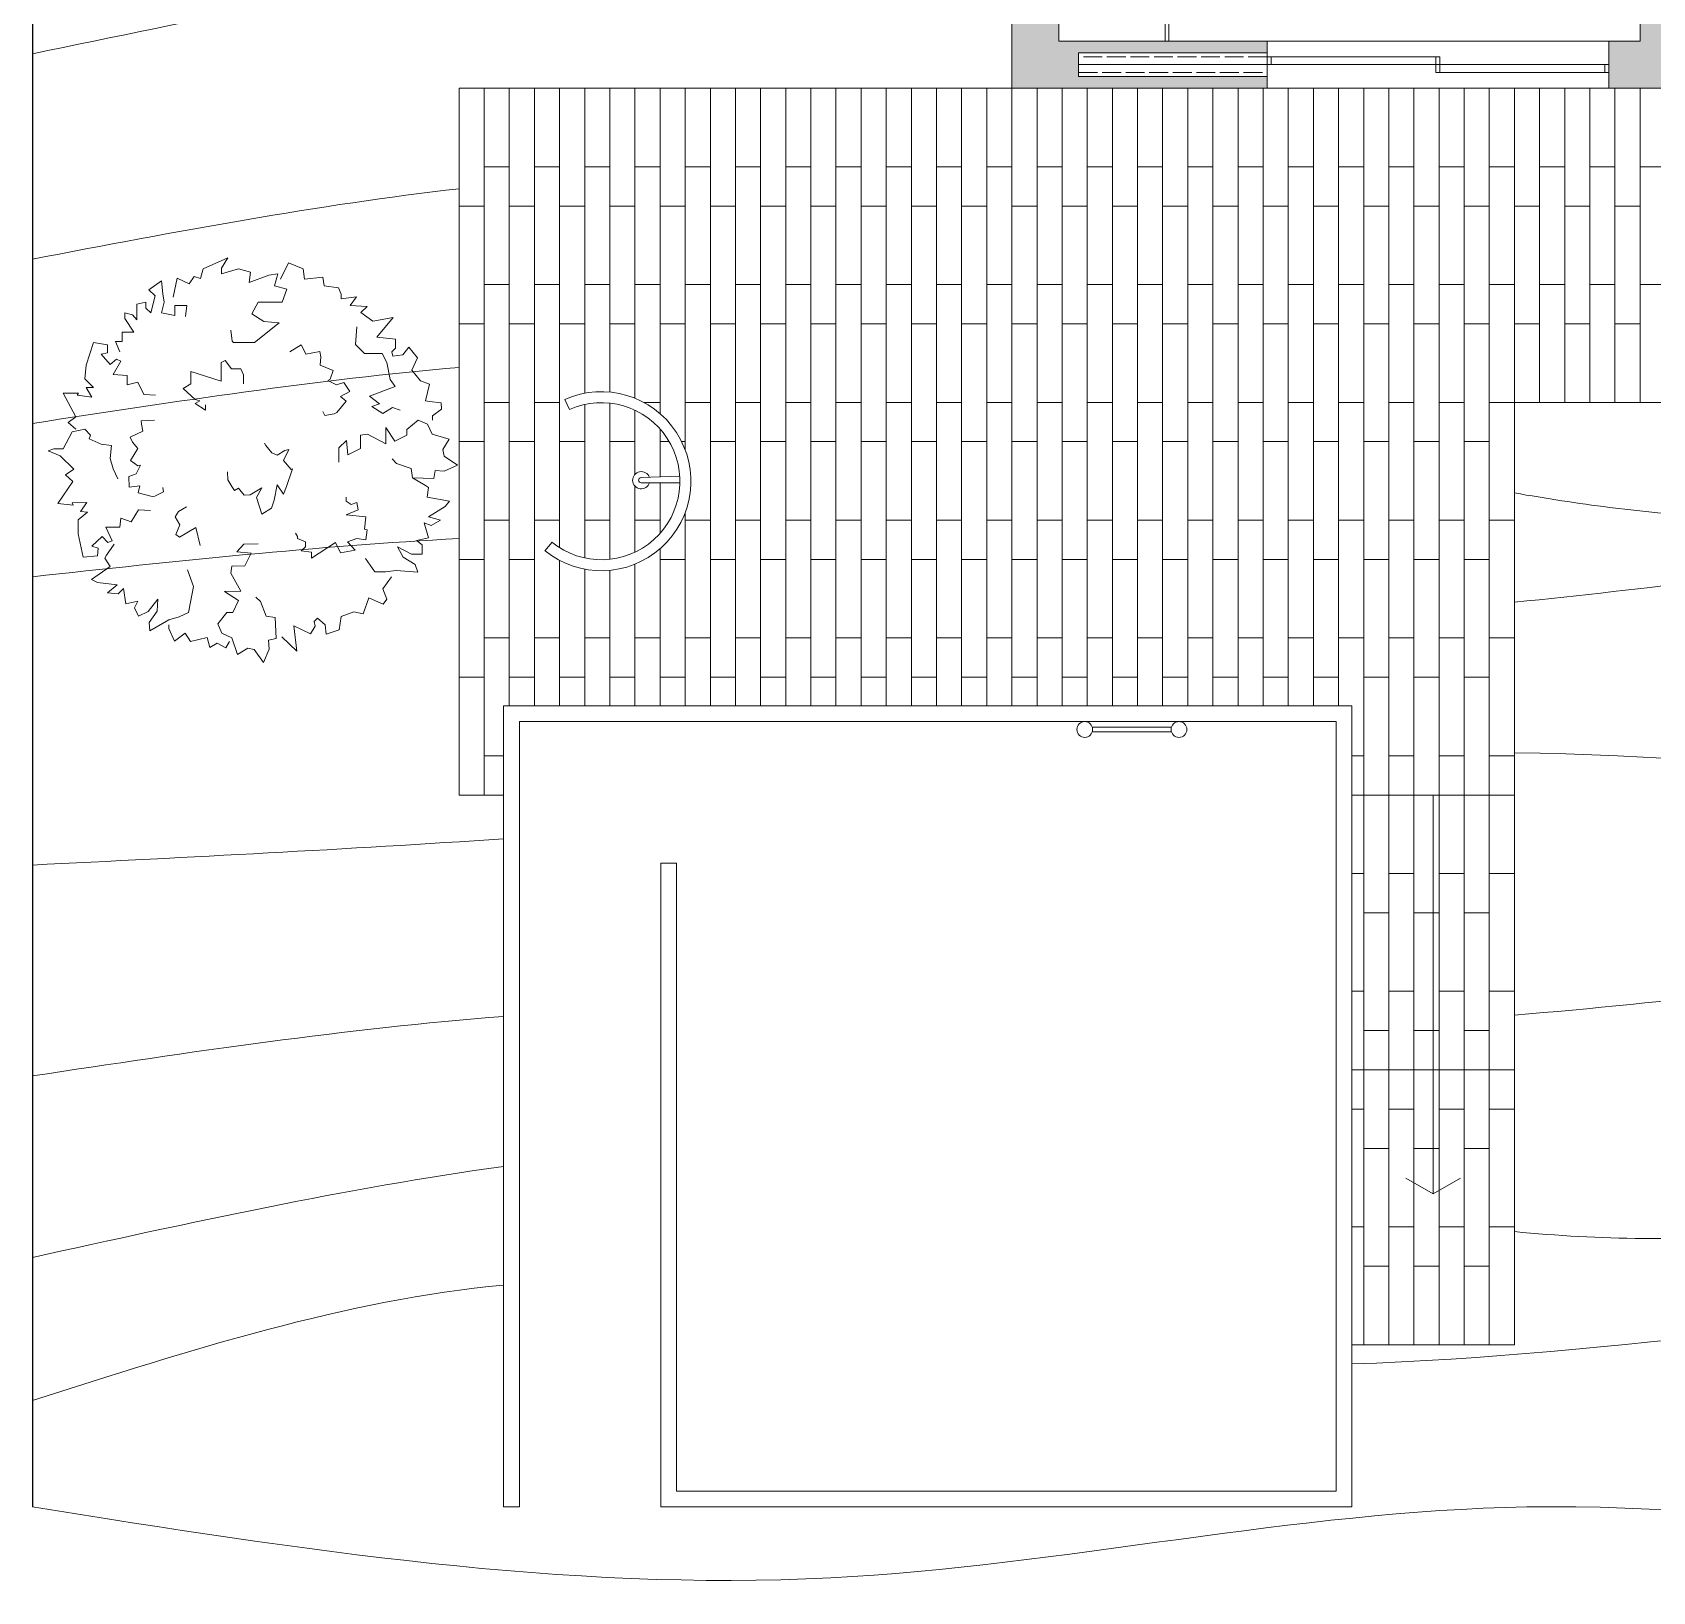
# Model space of a CAD drawing. Header units: millimetres. Extents: x 2261 to 4261, y 903 to 3498.
# Drawn here: x 2261 to 3293, y 1171 to 2164 of the extents above; entities that cross this region are included whole.
import ezdxf

# ---------------------------------------------------------------- set-up
doc = ezdxf.new("R2010")
doc.units = ezdxf.units.MM
doc.linetypes.add('ACAD_ISO02W100', pattern=[15, 12, -3])
for name, color, linetype, lineweight in [('A-FURN', 9, 'Continuous', 13), ('curve di livello', 6, 'Continuous', 9), ('pavimentazione esterna', 51, 'Continuous', 15), ('PROIEZIONI', 145, 'Continuous', 13), ('PROIEZIONI_finissime_fine lines', 251, 'Continuous', 5), ('VEGETAZIONE', 94, 'Continuous', 5), ('VERDE_alberi', 104, 'Continuous', 5), ('vetro', 140, 'Continuous', 15), ('Wall', 7, 'Continuous', 20)]:
    doc.layers.add(name, color=color, linetype=linetype, lineweight=lineweight)
doc.layers.add('ACQUA - water hatch', color=7, linetype='Continuous', lineweight=5, true_color=0x0f87ff)
doc.layers.add('VERDE_giardino_garden', color=7, linetype='Continuous', lineweight=5, true_color=0x426227)

# ---------------------------------------------------------------- blocks, each defined once
blk = doc.blocks.new('REF36T')
for p, q in [((0, -26.999999), (36, -26.999999)), ((11, -27.999999), (11, -28.999999)), ((12, -26.999999), (12, -28.999999)), ((13, -28.999999), (13, -27.999999)), ((11, -28.999999), (13, -28.999999))]:
    blk.add_line(p, q)
blk.add_lwpolyline([(0, -27.999999), (0, 0), (36, 0), (36, -27.999999)], close=True)
blk = doc.blocks.new('A$C396F796F')
at = {"layer": 'VERDE_alberi'}
for points in [[(-1.246, 3.854), (-1.122, 3.81), (-1.066, 4.005), (-0.576, 4.226), (-0.702, 4.018), (-0.702, 3.901), (-0.365, 4.005), (-0.127, 3.94), (-0.155, 3.732), (0.238, 3.875), (0.42, 3.901), (0.35, 3.667), (0.602, 3.602), (0.504, 3.341), (0.027, 3.341), (-0.099, 3.107), (0.14, 2.951), (0.448, 2.925), (-0.043, 2.535), (-0.463, 2.535), (-0.491, 2.561), (-0.519, 2.782)], [(0.476, 3.797), (0.63, 4.122), (0.925, 4.005), (0.953, 3.797), (1.318, 3.836), (1.346, 3.667), (1.626, 3.628), (1.682, 3.498), (1.682, 3.406), (1.991, 3.445), (1.864, 3.276), (2.201, 3.25), (2.075, 3.133), (2.31, 2.958)], [(-2.728, 2.349), (-2.813, 2.557), (-2.686, 2.557), (-2.686, 2.739), (-2.448, 2.739), (-2.63, 3.012), (-2.63, 3.129), (-2.476, 3.09), (-2.392, 2.986), (-2.392, 3.299), (-2.21, 3.338), (-2.21, 3.22), (-2.111, 3.129), (-2.027, 3.468), (-2.153, 3.585), (-1.901, 3.767), (-1.873, 3.507), (-1.845, 3.338), (-1.901, 3.129), (-1.635, 3.077), (-1.635, 3.273), (-1.396, 3.273), (-1.424, 3.051)], [(-1.246, 3.854), (-1.35, 3.705), (-1.586, 3.82), (-1.668, 3.437)], [(2.31, 2.958), (2.718, 3.036), (2.394, 2.642), (2.764, 2.602), (2.764, 2.422), (2.694, 2.352), (2.714, 2.262), (2.913, 2.292), (3.033, 2.442), (3.203, 2.232), (3.093, 1.983), (3.261, 1.772), (3.44, 1.703), (3.363, 1.373), (3.443, 1.363), (3.673, 1.334), (3.683, 1.204), (3.503, 1.074), (3.502, 0.985)], [(1.996, 2.85), (1.968, 2.499), (2.15, 2.317), (2.496, 2.316), (2.594, 2.134), (2.66, 1.8), (2.758, 1.657), (2.25, 1.465), (2.445, 1.315), (2.291, 1.263), (2.511, 1.118), (2.706, 1.241), (2.855, 1.185)], [(-3.608, 0.808), (-3.762, 0.939), (-3.608, 1.056), (-3.86, 1.524), (-3.552, 1.524), (-3.58, 1.485), (-3.285, 1.446), (-3.398, 1.641), (-3.257, 1.641), (-3.426, 1.81), (-3.398, 2.084), (-3.257, 2.539), (-2.977, 2.487), (-2.977, 2.331), (-3.103, 2.305), (-2.921, 2.097), (-2.795, 2.201), (-2.71, 2.162), (-2.865, 1.901), (-2.584, 1.875), (-2.584, 1.693), (-2.374, 1.745), (-2.248, 1.498), (-2.017, 1.489)], [(0.661, 2.348), (0.888, 2.491), (0.917, 2.432), (0.981, 2.304), (1.254, 2.354), (1.275, 2.248), (1.264, 2.082), (1.52, 1.978), (1.466, 1.805), (1.415, 1.78), (1.586, 1.69), (1.735, 1.736), (1.853, 1.562), (1.671, 1.457), (1.779, 1.365), (1.593, 1.141), (1.543, 1.116), (1.357, 1.081), (1.316, 1.163)], [(-1.019, 1.294), (-1.019, 1.19), (-1.23, 1.32), (-1.132, 1.372), (-1.23, 1.398), (-1.468, 1.619), (-1.314, 1.71), (-1.314, 1.957), (-0.711, 1.762), (-0.711, 2.139), (-0.627, 2.178), (-0.501, 2.009), (-0.318, 2.009), (-0.262, 1.892), (-0.262, 1.71)], [(-2.04, 0.991), (-2.307, 0.973), (-2.296, 0.909), (-2.273, 0.768), (-2.523, 0.647), (-2.478, 0.549), (-2.371, 0.422), (-2.517, 0.186), (-2.371, 0.079), (-2.316, 0.088), (-2.401, -0.084), (-2.548, -0.136), (-2.542, -0.345), (-2.332, -0.324), (-2.366, -0.461), (-2.084, -0.533), (-2.029, -0.524), (-1.857, -0.442), (-1.872, -0.353)], [(1.633, 0.153), (1.633, 0.439), (1.787, 0.582), (1.815, 0.296), (2.068, 0.426), (2.068, 0.686), (2.208, 0.712), (2.572, 0.517), (2.572, 0.842), (2.755, 0.569), (2.993, 0.686), (2.993, 0.803), (3.218, 0.985), (3.4, 0.907), (3.498, 0.712), (3.835, 0.608), (3.708, 0.4), (3.736, 0.27), (4.003, 0.088), (3.736, -0.029), (3.554, -0.016), (3.526, -0.173), (3.105, -0.16), (3.077, 0.023), (2.783, 0.127), (2.699, 0.218)], [(-3.646, 0.014), (-3.916, 0.275), (-4.155, 0.379), (-4.043, 0.418), (-3.86, 0.418), (-3.678, 0.756), (-3.426, 0.808), (-3.313, 0.691), (-3.341, 0.613), (-3.103, 0.509), (-2.893, 0.483), (-2.921, 0.223), (-2.865, 0.015), (-2.767, -0.18)], [(-0.584, -0.039), (-0.577, -0.199), (-0.496, -0.331), (-0.445, -0.414), (-0.367, -0.366), (-0.25, -0.508), (-0.132, -0.501), (0.101, -0.358), (-0.006, -0.556), (0.104, -0.883), (0.292, -0.767), (0.344, -0.604), (0.404, -0.303), (0.532, -0.488), (0.592, -0.336), (0.71, 0.017), (0.688, 0.004), (0.53, 0.186), (0.641, 0.403), (0.56, 0.386), (0.405, 0.29), (0.298, 0.34), (0.18, 0.481), (0.151, 0.529)], [(-3.646, 0.014), (-3.812, -0.101), (-3.669, -0.232), (-3.965, -0.675), (-3.658, -0.704), (-3.682, -0.662), (-3.385, -0.652), (-3.515, -0.835), (-3.376, -0.848), (-3.559, -1.001), (-3.558, -1.276), (-3.461, -1.742), (-3.177, -1.717), (-3.162, -1.562), (-3.285, -1.524), (-3.084, -1.334), (-2.968, -1.449), (-2.881, -1.419), (-3.01, -1.145), (-2.728, -1.146), (-2.711, -0.964), (-2.506, -1.036), (-2.357, -0.802), (-2.118, -0.815)], [(3.105, -0.16), (3.365, -0.315), (3.421, -0.354), (3.393, -0.549), (3.842, -0.627), (3.758, -0.731), (3.421, -0.939), (3.659, -1.004), (3.477, -1.109), (3.337, -1.057), (3.421, -1.356), (3.183, -1.408), (3.295, -1.499), (3.295, -1.681), (3.084, -1.681), (2.804, -1.538), (2.916, -1.746), (3.155, -1.889), (3.211, -2.045), (2.776, -2.006), (2.566, -2.032), (2.355, -2.032), (2.168, -1.772)], [(0.773, -1.265), (0.814, -1.331), (0.814, -1.37), (0.968, -1.435), (0.968, -1.539), (0.884, -1.617), (1.094, -1.643), (1.094, -1.76), (1.571, -1.448), (1.669, -1.656), (1.964, -1.604), (1.81, -1.435), (1.992, -1.37), (2.174, -1.396), (2.202, -1.201), (2.146, -1.188), (2.174, -0.94), (1.782, -0.901), (2.02, -0.797), (1.992, -0.654), (1.88, -0.693), (1.782, -0.628), (1.782, -0.55)], [(-1.131, -1.513), (-1.214, -1.152), (-1.538, -1.346), (-1.615, -1.294), (-1.535, -1.099), (-1.629, -0.942), (-1.557, -0.834), (-1.401, -0.74)], [(-2.842, -1.484), (-2.993, -1.703), (-3.028, -1.762), (-2.921, -1.928), (-3.296, -2.186), (-3.176, -2.246), (-2.783, -2.295), (-2.973, -2.453), (-2.764, -2.472), (-2.658, -2.366), (-2.61, -2.673), (-2.372, -2.621), (-2.436, -2.75), (-2.36, -2.916), (-2.168, -2.828), (-1.973, -2.581), (-1.988, -2.817), (-2.145, -3.047), (-2.131, -3.212), (-1.752, -2.995), (-1.55, -2.931), (-1.359, -2.844), (-1.285, -2.466), (-1.258, -2.325), (-1.379, -1.994)], [(0.031, -1.476), (-0.255, -1.481), (-0.395, -1.637), (-0.109, -1.661), (-0.235, -1.915), (-0.495, -1.92), (-0.518, -2.06), (-0.317, -2.421), (-0.642, -2.427), (-0.366, -2.605), (-0.479, -2.845), (-0.596, -2.847), (-0.775, -3.074), (-0.694, -3.255), (-0.497, -3.35), (-0.387, -3.685), (-0.181, -3.555), (-0.051, -3.581), (0.136, -3.844), (0.249, -3.576), (0.233, -3.394), (0.388, -3.363), (0.368, -2.943), (0.186, -2.918), (0.077, -2.625), (-0.016, -2.543)], [(0.498, -3.332), (0.801, -3.616), (0.737, -3.109), (1.071, -3.272), (1.166, -3.12), (1.144, -3.024), (1.209, -2.958), (1.362, -3.09), (1.384, -3.28), (1.64, -3.193), (1.68, -2.923), (1.934, -2.834), (2.122, -2.871), (2.232, -2.551), (2.305, -2.585), (2.516, -2.682), (2.593, -2.577), (2.51, -2.372), (2.684, -2.133)], [(-1.752, -3.092), (-1.752, -3.164), (-1.641, -3.414), (-1.425, -3.255), (-1.322, -3.426), (-0.992, -3.346), (-0.936, -3.54), (-0.788, -3.46), (-0.617, -3.551), (-0.541, -3.424)]]:
    blk.add_lwpolyline(points, dxfattribs=at)

msp = doc.modelspace()

# ---------------------------------------------------------------- hatches: boundary and pattern name
at = {"layer": 'Wall'}
h = msp.add_hatch(color=9, dxfattribs=at)
h.dxf.hatch_style = 1
h.paths.add_polyline_path([(2914.9, 2612.6), (2884.9, 2600), (2884.9, 2128.5), (3047.4, 2128.5), (3047.4, 2136), (2927.4, 2136), (2927.4, 2151), (3047.4, 2151), (3047.4, 2158.5), (2914.9, 2158.5)])
h = msp.add_hatch(color=9, dxfattribs=at)
h.dxf.hatch_style = 1
h.paths.add_polyline_path([(3314.9, 2253.5), (3284.9, 2253.5), (3284.9, 2158.5), (3264.9, 2158.5), (3264.9, 2128.5), (3314.9, 2128.5)])
h.paths.add_polyline_path([(3714.9, 2253.5), (3684.9, 2253.5), (3684.9, 2128.5), (3714.9, 2128.5), (3714.9, 2158.5)])
h.paths.add_polyline_path([(4034.9, 2296), (4004.9, 2296), (4004.9, 2158.5), (4004.9, 2128.5), (4034.9, 2128.5)])

# ---------------------------------------------------------------- linework, layer by layer
for p, q in [((2261.3, 2332.3), (2261.3, 2150.4)), ((2261.3, 2150.4), (2261.3, 2019.7)), ((2261.3, 2019.7), (2261.2, 1885.4)), ((2261.2, 1885.4), (2261.2, 1757.9)), ((2261.2, 1757.9), (2261.2, 1633.9)), ((2261.2, 1633.9), (2261.2, 1499.6)), ((2261.2, 1499.6), (2261.2, 1384.1)), ((2261.2, 1384.1), (2261.2, 1292.8)), ((2261.3, 1292.9), (2261.3, 1225.2))]:
    msp.add_line(p, q)
at = {"layer": 'A-FURN'}
for p, q in [((2673.4, 1881.5), (2648.8, 1880.6)), ((2673.5, 1877.3), (2648.9, 1877.2)), ((2986.5, 1721.7), (2936.1, 1721.7)), ((2986.5, 1718.7), (2936.1, 1718.7))]:
    msp.add_line(p, q, dxfattribs=at)
for centre in [(2931.3, 1720.2), (2991.3, 1720.2)]:
    msp.add_circle(centre, 5, dxfattribs=at)
for radius, start, end in [(5.48, 19.9829, 342.5641), (1.67, 94.1189, 268.428)]:
    msp.add_arc((2648.9, 1878.9), radius, start, end, dxfattribs=at)
at = {"layer": 'ACQUA - water hatch'}
msp.add_open_spline([(2672.4, 1235.2), (2672.1, 1235.3), (2671.7, 1235.4), (2671.3, 1235.5)], degree=3, dxfattribs=at)
at = {"layer": 'curve di livello'}
for points in [[(2261.3, 2150.4), (2470, 2193.8), (2678.7, 2237.2), (2884.9, 2243.7)], [(2261.3, 2019.7), (2352, 2037), (2442.8, 2054.3), (2532.9, 2064.5)], [(2261.2, 1915.1), (2351.9, 1929), (2442.6, 1942.9), (2532.9, 1950.7)], [(2261.2, 1817.5), (2351.9, 1827.3), (2442.6, 1837), (2532.9, 1841.8)], [(2261.2, 1633.9), (2361.3, 1638.9), (2461.4, 1643.9), (2561.3, 1650.6)], [(2261.2, 1499.6), (2361.2, 1514.7), (2461.1, 1529.8), (2561.3, 1537.5)], [(2261.2, 1384.1), (2361.3, 1406.1), (2461.3, 1428.2), (2561.3, 1442)], [(2261.3, 1292.9), (2361.1, 1325), (2461, 1357), (2561.3, 1366.5)]]:
    msp.add_open_spline(points, degree=3, dxfattribs=at)
for points, knots in [([(3204.9, 1870.8), (3225, 1867.3), (3572.6, 1814.1), (3930.8, 1917.1), (4261.2, 1885), (4261.2, 1885), (4261.2, 1885), (4261.2, 1885), (4261.3, 1885), (4261.3, 1885), (4261.3, 1885)], [952.435008, 952.435008, 952.435008, 952.435008, 1013.900228, 2009.947904, 2009.947904, 2009.947904, 2009.948687, 2009.948687, 2009.948687, 2010.018952, 2010.018952, 2010.018952, 2010.018952]), ([(3204.9, 1801.3), (3288.4, 1809.2), (3641.6, 1865.4), (4016.6, 1715.8), (4261.2, 1824.3), (4261.2, 1824.3), (4261.2, 1824.3), (4261.2, 1824.3), (4261.3, 1824.3), (4261.3, 1824.3), (4261.3, 1824.4)], [948.136507, 948.136507, 948.136507, 948.136507, 1199.951019, 2002.883229, 2002.883229, 2002.883229, 2002.885334, 2002.885334, 2002.885334, 2002.970377, 2002.970377, 2002.970377, 2002.970377]), ([(3204.9, 1705.4), (3379.7, 1703), (3731.2, 1650.8), (4089.3, 1616.7), (4261.2, 1655.4), (4261.2, 1655.4), (4261.2, 1655.4), (4261.2, 1655.4), (4261.3, 1655.4), (4261.3, 1655.4), (4261.3, 1655.4)], [947.742027, 947.742027, 947.742027, 947.742027, 1475.410206, 2004.14526, 2004.14526, 2004.14526, 2004.146467, 2004.146467, 2004.146467, 2004.226908, 2004.226908, 2004.226908, 2004.226908]), ([(3204.9, 1538.4), (3303.4, 1546.2), (3654.2, 1595.7), (4008.1, 1548.1), (4261.2, 1526.4), (4261.2, 1526.4), (4261.2, 1526.4), (4261.2, 1526.4), (4261.3, 1526.4), (4261.3, 1526.4), (4261.3, 1526.4)], [946.255727, 946.255727, 946.255727, 946.255727, 1242.735896, 2004.889476, 2004.889476, 2004.889476, 2004.889607, 2004.889607, 2004.889607, 2004.969426, 2004.969426, 2004.969426, 2004.969426]), ([(3204.9, 1400.5), (3232.2, 1397.9), (3473.2, 1383.7), (3823.9, 1524.6), (4150.5, 1440.4), (4261.3, 1450.1), (4261.3, 1450.1), (4261.3, 1450.1), (4261.3, 1450.1), (4261.3, 1450.1), (4261.3, 1450.1), (4261.3, 1450.1)], [950.943563, 950.943563, 950.943563, 950.943563, 1033.490488, 1679.853616, 2013.397423, 2013.397423, 2013.397423, 2013.399494, 2013.399494, 2013.399494, 2013.420108, 2013.420108, 2013.420108, 2013.420108]), ([(3101.3, 1316.3), (3270.1, 1321), (3561.4, 1380.3), (3850.9, 1310.8), (3971.4, 1310.5)], [851.89565, 851.89565, 851.89565, 851.89565, 1359.236516, 1723.307966, 1723.307966, 1723.307966, 1723.307966]), ([(2261.3, 1225.2), (2430.8, 1198.3), (2748.3, 1147.8), (3230.9, 1261.9), (3632, 1170.3), (3885, 1188.6), (3971.4, 1196.5)], [0, 0, 0, 0, 510.207258, 955.712193, 1456.747415, 1716.625225, 1716.625225, 1716.625225, 1716.625225])]:
    msp.add_open_spline(points, degree=3, knots=knots, dxfattribs=at)
at = {"layer": 'pavimentazione esterna'}
for p, q in [((2564.9, 2128.5), (2548.9, 2128.5)), ((2596.9, 2128.5), (2580.9, 2128.5)), ((2628.9, 2128.5), (2612.9, 2128.5)), ((2660.9, 2128.5), (2644.9, 2128.5)), ((2692.9, 2128.5), (2676.9, 2128.5)), ((2724.9, 2128.5), (2708.9, 2128.5)), ((2756.9, 2128.5), (2740.9, 2128.5)), ((2788.9, 2128.5), (2772.9, 2128.5)), ((2820.9, 2128.5), (2804.9, 2128.5)), ((2852.9, 2128.5), (2836.9, 2128.5)), ((2884.9, 2128.5), (2868.9, 2128.5)), ((3204.9, 1928.5), (3220.9, 1928.5)), ((3236.9, 1928.5), (3252.9, 1928.5)), ((3268.9, 1928.5), (3284.9, 1928.5)), ((2548.9, 1678.5), (2561.3, 1678.5)), ((3101.3, 1678.5), (3204.9, 1678.5)), ((3204.9, 1503.5), (3101.3, 1503.5)), ((3108.9, 1328.5), (3124.9, 1328.5)), ((3140.9, 1328.5), (3156.9, 1328.5)), ((3172.9, 1328.5), (3188.9, 1328.5))]:
    msp.add_line(p, q, dxfattribs=at)
for points in [[(2532.9, 2128.5), (2548.9, 2128.5), (2548.9, 2053.5), (2532.9, 2053.5), (2532.9, 2128.5)], [(2564.9, 2128.5), (2580.9, 2128.5), (2580.9, 2053.5), (2564.9, 2053.5), (2564.9, 2128.5)], [(2596.9, 2128.5), (2612.9, 2128.5), (2612.9, 2053.5), (2596.9, 2053.5), (2596.9, 2128.5)], [(2628.9, 2128.5), (2644.9, 2128.5), (2644.9, 2053.5), (2628.9, 2053.5), (2628.9, 2128.5)], [(2660.9, 2128.5), (2676.9, 2128.5), (2676.9, 2053.5), (2660.9, 2053.5), (2660.9, 2128.5)], [(2692.9, 2128.5), (2708.9, 2128.5), (2708.9, 2053.5), (2692.9, 2053.5), (2692.9, 2128.5)], [(2724.9, 2128.5), (2740.9, 2128.5), (2740.9, 2053.5), (2724.9, 2053.5), (2724.9, 2128.5)], [(2756.9, 2128.5), (2772.9, 2128.5), (2772.9, 2053.5), (2756.9, 2053.5), (2756.9, 2128.5)], [(2788.9, 2128.5), (2804.9, 2128.5), (2804.9, 2053.5), (2788.9, 2053.5), (2788.9, 2128.5)], [(2820.9, 2128.5), (2836.9, 2128.5), (2836.9, 2053.5), (2820.9, 2053.5), (2820.9, 2128.5)], [(2852.9, 2128.5), (2868.9, 2128.5), (2868.9, 2053.5), (2852.9, 2053.5), (2852.9, 2128.5)], [(2884.9, 2128.5), (2900.9, 2128.5), (2900.9, 2053.5), (2884.9, 2053.5), (2884.9, 2128.5)], [(2916.9, 2128.5), (2932.9, 2128.5), (2932.9, 2053.5), (2916.9, 2053.5), (2916.9, 2128.5)], [(2948.9, 2128.5), (2964.9, 2128.5), (2964.9, 2053.5), (2948.9, 2053.5), (2948.9, 2128.5)], [(2980.9, 2128.5), (2996.9, 2128.5), (2996.9, 2053.5), (2980.9, 2053.5), (2980.9, 2128.5)], [(3012.9, 2128.5), (3028.9, 2128.5), (3028.9, 2053.5), (3012.9, 2053.5), (3012.9, 2128.5)], [(3044.9, 2128.5), (3060.9, 2128.5), (3060.9, 2053.5), (3044.9, 2053.5), (3044.9, 2128.5)], [(3076.9, 2128.5), (3092.9, 2128.5), (3092.9, 2053.5), (3076.9, 2053.5), (3076.9, 2128.5)], [(3108.9, 2128.5), (3124.9, 2128.5), (3124.9, 2053.5), (3108.9, 2053.5), (3108.9, 2128.5)], [(3140.9, 2128.5), (3156.9, 2128.5), (3156.9, 2053.5), (3140.9, 2053.5), (3140.9, 2128.5)], [(3172.9, 2128.5), (3188.9, 2128.5), (3188.9, 2053.5), (3172.9, 2053.5), (3172.9, 2128.5)], [(3204.9, 2128.5), (3220.9, 2128.5), (3220.9, 2053.5), (3204.9, 2053.5), (3204.9, 2128.5)], [(3236.9, 2128.5), (3252.9, 2128.5), (3252.9, 2053.5), (3236.9, 2053.5), (3236.9, 2128.5)], [(3268.9, 2128.5), (3284.9, 2128.5), (3284.9, 2053.5), (3268.9, 2053.5), (3268.9, 2128.5)], [(2548.9, 2078.5), (2564.9, 2078.5), (2564.9, 2003.5), (2548.9, 2003.5), (2548.9, 2078.5)], [(2580.9, 2078.5), (2596.9, 2078.5), (2596.9, 2003.5), (2580.9, 2003.5), (2580.9, 2078.5)], [(2612.9, 2078.5), (2628.9, 2078.5), (2628.9, 2003.5), (2612.9, 2003.5), (2612.9, 2078.5)], [(2644.9, 2078.5), (2660.9, 2078.5), (2660.9, 2003.5), (2644.9, 2003.5), (2644.9, 2078.5)], [(2676.9, 2078.5), (2692.9, 2078.5), (2692.9, 2003.5), (2676.9, 2003.5), (2676.9, 2078.5)], [(2708.9, 2078.5), (2724.9, 2078.5), (2724.9, 2003.5), (2708.9, 2003.5), (2708.9, 2078.5)], [(2740.9, 2078.5), (2756.9, 2078.5), (2756.9, 2003.5), (2740.9, 2003.5), (2740.9, 2078.5)], [(2772.9, 2078.5), (2788.9, 2078.5), (2788.9, 2003.5), (2772.9, 2003.5), (2772.9, 2078.5)], [(2804.9, 2078.5), (2820.9, 2078.5), (2820.9, 2003.5), (2804.9, 2003.5), (2804.9, 2078.5)], [(2836.9, 2078.5), (2852.9, 2078.5), (2852.9, 2003.5), (2836.9, 2003.5), (2836.9, 2078.5)], [(2868.9, 2078.5), (2884.9, 2078.5), (2884.9, 2003.5), (2868.9, 2003.5), (2868.9, 2078.5)], [(2900.9, 2078.5), (2916.9, 2078.5), (2916.9, 2003.5), (2900.9, 2003.5), (2900.9, 2078.5)], [(2932.9, 2078.5), (2948.9, 2078.5), (2948.9, 2003.5), (2932.9, 2003.5), (2932.9, 2078.5)], [(2964.9, 2078.5), (2980.9, 2078.5), (2980.9, 2003.5), (2964.9, 2003.5), (2964.9, 2078.5)], [(2996.9, 2078.5), (3012.9, 2078.5), (3012.9, 2003.5), (2996.9, 2003.5), (2996.9, 2078.5)], [(3028.9, 2078.5), (3044.9, 2078.5), (3044.9, 2003.5), (3028.9, 2003.5), (3028.9, 2078.5)], [(3060.9, 2078.5), (3076.9, 2078.5), (3076.9, 2003.5), (3060.9, 2003.5), (3060.9, 2078.5)], [(3092.9, 2078.5), (3108.9, 2078.5), (3108.9, 2003.5), (3092.9, 2003.5), (3092.9, 2078.5)], [(3124.9, 2078.5), (3140.9, 2078.5), (3140.9, 2003.5), (3124.9, 2003.5), (3124.9, 2078.5)], [(3156.9, 2078.5), (3172.9, 2078.5), (3172.9, 2003.5), (3156.9, 2003.5), (3156.9, 2078.5)], [(3188.9, 2078.5), (3204.9, 2078.5), (3204.9, 2003.5), (3188.9, 2003.5), (3188.9, 2078.5)], [(3220.9, 2078.5), (3236.9, 2078.5), (3236.9, 2003.5), (3220.9, 2003.5), (3220.9, 2078.5)], [(3252.9, 2078.5), (3268.9, 2078.5), (3268.9, 2003.5), (3252.9, 2003.5), (3252.9, 2078.5)], [(3284.9, 2078.5), (3300.9, 2078.5), (3300.9, 2003.5), (3284.9, 2003.5), (3284.9, 2078.5)], [(2532.9, 2053.5), (2548.9, 2053.5), (2548.9, 1978.5), (2532.9, 1978.5), (2532.9, 2053.5)], [(2564.9, 2053.5), (2580.9, 2053.5), (2580.9, 1978.5), (2564.9, 1978.5), (2564.9, 2053.5)], [(2596.9, 2053.5), (2612.9, 2053.5), (2612.9, 1978.5), (2596.9, 1978.5), (2596.9, 2053.5)], [(2628.9, 2053.5), (2644.9, 2053.5), (2644.9, 1978.5), (2628.9, 1978.5), (2628.9, 2053.5)], [(2660.9, 2053.5), (2676.9, 2053.5), (2676.9, 1978.5), (2660.9, 1978.5), (2660.9, 2053.5)], [(2692.9, 2053.5), (2708.9, 2053.5), (2708.9, 1978.5), (2692.9, 1978.5), (2692.9, 2053.5)], [(2724.9, 2053.5), (2740.9, 2053.5), (2740.9, 1978.5), (2724.9, 1978.5), (2724.9, 2053.5)], [(2756.9, 2053.5), (2772.9, 2053.5), (2772.9, 1978.5), (2756.9, 1978.5), (2756.9, 2053.5)], [(2788.9, 2053.5), (2804.9, 2053.5), (2804.9, 1978.5), (2788.9, 1978.5), (2788.9, 2053.5)], [(2820.9, 2053.5), (2836.9, 2053.5), (2836.9, 1978.5), (2820.9, 1978.5), (2820.9, 2053.5)], [(2852.9, 2053.5), (2868.9, 2053.5), (2868.9, 1978.5), (2852.9, 1978.5), (2852.9, 2053.5)], [(2884.9, 2053.5), (2900.9, 2053.5), (2900.9, 1978.5), (2884.9, 1978.5), (2884.9, 2053.5)], [(2916.9, 2053.5), (2932.9, 2053.5), (2932.9, 1978.5), (2916.9, 1978.5), (2916.9, 2053.5)], [(2948.9, 2053.5), (2964.9, 2053.5), (2964.9, 1978.5), (2948.9, 1978.5), (2948.9, 2053.5)], [(2980.9, 2053.5), (2996.9, 2053.5), (2996.9, 1978.5), (2980.9, 1978.5), (2980.9, 2053.5)], [(3012.9, 2053.5), (3028.9, 2053.5), (3028.9, 1978.5), (3012.9, 1978.5), (3012.9, 2053.5)], [(3044.9, 2053.5), (3060.9, 2053.5), (3060.9, 1978.5), (3044.9, 1978.5), (3044.9, 2053.5)], [(3076.9, 2053.5), (3092.9, 2053.5), (3092.9, 1978.5), (3076.9, 1978.5), (3076.9, 2053.5)], [(3108.9, 2053.5), (3124.9, 2053.5), (3124.9, 1978.5), (3108.9, 1978.5), (3108.9, 2053.5)], [(3140.9, 2053.5), (3156.9, 2053.5), (3156.9, 1978.5), (3140.9, 1978.5), (3140.9, 2053.5)], [(3172.9, 2053.5), (3188.9, 2053.5), (3188.9, 1978.5), (3172.9, 1978.5), (3172.9, 2053.5)], [(3204.9, 2053.5), (3220.9, 2053.5), (3220.9, 1978.5), (3204.9, 1978.5), (3204.9, 2053.5)], [(3236.9, 2053.5), (3252.9, 2053.5), (3252.9, 1978.5), (3236.9, 1978.5), (3236.9, 2053.5)], [(3268.9, 2053.5), (3284.9, 2053.5), (3284.9, 1978.5), (3268.9, 1978.5), (3268.9, 2053.5)], [(2548.9, 2003.5), (2564.9, 2003.5), (2564.9, 1928.5), (2548.9, 1928.5), (2548.9, 2003.5)], [(2580.9, 2003.5), (2596.9, 2003.5), (2596.9, 1928.5), (2580.9, 1928.5), (2580.9, 2003.5)], [(2612.9, 2003.5), (2628.9, 2003.5), (2628.9, 1935.1)], [(2612.9, 1934.3), (2612.9, 2003.5)], [(2644.9, 2003.5), (2660.9, 2003.5), (2660.9, 1928.5), (2650.5, 1928.5)], [(2644.9, 1931.2), (2644.9, 2003.5)], [(2676.9, 2003.5), (2692.9, 2003.5), (2692.9, 1928.5), (2676.9, 1928.5), (2676.9, 2003.5)], [(2708.9, 2003.5), (2724.9, 2003.5), (2724.9, 1928.5), (2708.9, 1928.5), (2708.9, 2003.5)], [(2740.9, 2003.5), (2756.9, 2003.5), (2756.9, 1928.5), (2740.9, 1928.5), (2740.9, 2003.5)], [(2772.9, 2003.5), (2788.9, 2003.5), (2788.9, 1928.5), (2772.9, 1928.5), (2772.9, 2003.5)], [(2804.9, 2003.5), (2820.9, 2003.5), (2820.9, 1928.5), (2804.9, 1928.5), (2804.9, 2003.5)], [(2836.9, 2003.5), (2852.9, 2003.5), (2852.9, 1928.5), (2836.9, 1928.5), (2836.9, 2003.5)], [(2868.9, 2003.5), (2884.9, 2003.5), (2884.9, 1928.5), (2868.9, 1928.5), (2868.9, 2003.5)], [(2900.9, 2003.5), (2916.9, 2003.5), (2916.9, 1928.5), (2900.9, 1928.5), (2900.9, 2003.5)], [(2932.9, 2003.5), (2948.9, 2003.5), (2948.9, 1928.5), (2932.9, 1928.5), (2932.9, 2003.5)], [(2964.9, 2003.5), (2980.9, 2003.5), (2980.9, 1928.5), (2964.9, 1928.5), (2964.9, 2003.5)], [(2996.9, 2003.5), (3012.9, 2003.5), (3012.9, 1928.5), (2996.9, 1928.5), (2996.9, 2003.5)], [(3028.9, 2003.5), (3044.9, 2003.5), (3044.9, 1928.5), (3028.9, 1928.5), (3028.9, 2003.5)], [(3060.9, 2003.5), (3076.9, 2003.5), (3076.9, 1928.5), (3060.9, 1928.5), (3060.9, 2003.5)], [(3092.9, 2003.5), (3108.9, 2003.5), (3108.9, 1928.5), (3092.9, 1928.5), (3092.9, 2003.5)], [(3124.9, 2003.5), (3140.9, 2003.5), (3140.9, 1928.5), (3124.9, 1928.5), (3124.9, 2003.5)], [(3156.9, 2003.5), (3172.9, 2003.5), (3172.9, 1928.5), (3156.9, 1928.5), (3156.9, 2003.5)], [(3188.9, 2003.5), (3204.9, 2003.5), (3204.9, 1928.5), (3188.9, 1928.5), (3188.9, 2003.5)], [(3220.9, 2003.5), (3236.9, 2003.5), (3236.9, 1928.5), (3220.9, 1928.5), (3220.9, 2003.5)], [(3252.9, 2003.5), (3268.9, 2003.5), (3268.9, 1928.5), (3252.9, 1928.5), (3252.9, 2003.5)], [(3284.9, 2003.5), (3300.9, 2003.5), (3300.9, 1928.5), (3284.9, 1928.5), (3284.9, 2003.5)], [(2532.9, 1978.5), (2548.9, 1978.5), (2548.9, 1903.5), (2532.9, 1903.5), (2532.9, 1978.5)], [(2564.9, 1978.5), (2580.9, 1978.5), (2580.9, 1903.5), (2564.9, 1903.5), (2564.9, 1978.5)], [(2596.9, 1978.5), (2612.9, 1978.5), (2612.9, 1934.3)], [(2612.9, 1927.2), (2612.9, 1903.5), (2596.9, 1903.5), (2596.9, 1978.5)], [(2628.9, 1978.5), (2644.9, 1978.5), (2644.9, 1931.2)], [(2628.9, 1935.1), (2628.9, 1978.5)], [(2660.9, 1978.5), (2676.9, 1978.5), (2676.9, 1903.5), (2674.6, 1903.5)], [(2660.9, 1921.4), (2660.9, 1978.5)], [(2692.9, 1978.5), (2708.9, 1978.5), (2708.9, 1903.5), (2692.9, 1903.5), (2692.9, 1978.5)], [(2724.9, 1978.5), (2740.9, 1978.5), (2740.9, 1903.5), (2724.9, 1903.5), (2724.9, 1978.5)], [(2756.9, 1978.5), (2772.9, 1978.5), (2772.9, 1903.5), (2756.9, 1903.5), (2756.9, 1978.5)], [(2788.9, 1978.5), (2804.9, 1978.5), (2804.9, 1903.5), (2788.9, 1903.5), (2788.9, 1978.5)], [(2820.9, 1978.5), (2836.9, 1978.5), (2836.9, 1903.5), (2820.9, 1903.5), (2820.9, 1978.5)], [(2852.9, 1978.5), (2868.9, 1978.5), (2868.9, 1903.5), (2852.9, 1903.5), (2852.9, 1978.5)], [(2884.9, 1978.5), (2900.9, 1978.5), (2900.9, 1903.5), (2884.9, 1903.5), (2884.9, 1978.5)], [(2916.9, 1978.5), (2932.9, 1978.5), (2932.9, 1903.5), (2916.9, 1903.5), (2916.9, 1978.5)], [(2948.9, 1978.5), (2964.9, 1978.5), (2964.9, 1903.5), (2948.9, 1903.5), (2948.9, 1978.5)], [(2980.9, 1978.5), (2996.9, 1978.5), (2996.9, 1903.5), (2980.9, 1903.5), (2980.9, 1978.5)], [(3012.9, 1978.5), (3028.9, 1978.5), (3028.9, 1903.5), (3012.9, 1903.5), (3012.9, 1978.5)], [(3044.9, 1978.5), (3060.9, 1978.5), (3060.9, 1903.5), (3044.9, 1903.5), (3044.9, 1978.5)], [(3076.9, 1978.5), (3092.9, 1978.5), (3092.9, 1903.5), (3076.9, 1903.5), (3076.9, 1978.5)], [(3108.9, 1978.5), (3124.9, 1978.5), (3124.9, 1903.5), (3108.9, 1903.5), (3108.9, 1978.5)], [(3140.9, 1978.5), (3156.9, 1978.5), (3156.9, 1903.5), (3140.9, 1903.5), (3140.9, 1978.5)], [(3172.9, 1978.5), (3188.9, 1978.5), (3188.9, 1903.5), (3172.9, 1903.5), (3172.9, 1978.5)], [(2548.9, 1928.5), (2564.9, 1928.5), (2564.9, 1853.5), (2548.9, 1853.5), (2548.9, 1928.5)], [(2580.9, 1928.5), (2596.9, 1928.5), (2596.9, 1853.5), (2580.9, 1853.5), (2580.9, 1928.5)], [(2628.9, 1928), (2628.9, 1853.5), (2612.9, 1853.5), (2612.9, 1927.2)], [(2644.9, 1923.5), (2644.9, 1903.5), (2628.9, 1903.5), (2628.9, 1928)], [(2644.9, 1882.6), (2644.9, 1923.5)], [(2650.5, 1928.5), (2660.9, 1928.5), (2660.9, 1921.4)], [(2676.9, 1928.5), (2692.9, 1928.5), (2692.9, 1853.5), (2676.9, 1853.5), (2676.9, 1858.3)], [(2676.9, 1898.4), (2676.9, 1928.5)], [(2708.9, 1928.5), (2724.9, 1928.5), (2724.9, 1853.5), (2708.9, 1853.5), (2708.9, 1928.5)], [(2740.9, 1928.5), (2756.9, 1928.5), (2756.9, 1853.5), (2740.9, 1853.5), (2740.9, 1928.5)], [(2772.9, 1928.5), (2788.9, 1928.5), (2788.9, 1853.5), (2772.9, 1853.5), (2772.9, 1928.5)], [(2804.9, 1928.5), (2820.9, 1928.5), (2820.9, 1853.5), (2804.9, 1853.5), (2804.9, 1928.5)], [(2836.9, 1928.5), (2852.9, 1928.5), (2852.9, 1853.5), (2836.9, 1853.5), (2836.9, 1928.5)], [(2868.9, 1928.5), (2884.9, 1928.5), (2884.9, 1853.5), (2868.9, 1853.5), (2868.9, 1928.5)], [(2900.9, 1928.5), (2916.9, 1928.5), (2916.9, 1853.5), (2900.9, 1853.5), (2900.9, 1928.5)], [(2932.9, 1928.5), (2948.9, 1928.5), (2948.9, 1853.5), (2932.9, 1853.5), (2932.9, 1928.5)], [(2964.9, 1928.5), (2980.9, 1928.5), (2980.9, 1853.5), (2964.9, 1853.5), (2964.9, 1928.5)], [(2996.9, 1928.5), (3012.9, 1928.5), (3012.9, 1853.5), (2996.9, 1853.5), (2996.9, 1928.5)], [(3028.9, 1928.5), (3044.9, 1928.5), (3044.9, 1853.5), (3028.9, 1853.5), (3028.9, 1928.5)], [(3060.9, 1928.5), (3076.9, 1928.5), (3076.9, 1853.5), (3060.9, 1853.5), (3060.9, 1928.5)], [(3092.9, 1928.5), (3108.9, 1928.5), (3108.9, 1853.5), (3092.9, 1853.5), (3092.9, 1928.5)], [(3124.9, 1928.5), (3140.9, 1928.5), (3140.9, 1853.5), (3124.9, 1853.5), (3124.9, 1928.5)], [(3156.9, 1928.5), (3172.9, 1928.5), (3172.9, 1853.5), (3156.9, 1853.5), (3156.9, 1928.5)], [(3188.9, 1928.5), (3204.9, 1928.5), (3204.9, 1853.5), (3188.9, 1853.5), (3188.9, 1928.5)], [(2666.7, 1903.5), (2660.9, 1903.5), (2660.9, 1911.6)], [(2660.9, 1911.6), (2660.9, 1881)], [(2532.9, 1903.5), (2548.9, 1903.5), (2548.9, 1828.5), (2532.9, 1828.5), (2532.9, 1903.5)], [(2564.9, 1903.5), (2580.9, 1903.5), (2580.9, 1828.5), (2564.9, 1828.5), (2564.9, 1903.5)], [(2596.9, 1903.5), (2612.9, 1903.5), (2612.9, 1829.5)], [(2596.9, 1836), (2596.9, 1903.5)], [(2628.9, 1903.5), (2644.9, 1903.5), (2644.9, 1882.6)], [(2628.9, 1828.6), (2628.9, 1903.5)], [(2660.9, 1903.5), (2666.7, 1903.5)], [(2660.9, 1881), (2660.9, 1903.5)], [(2674.6, 1903.5), (2676.9, 1903.5), (2676.9, 1898.4)], [(2692.9, 1903.5), (2708.9, 1903.5), (2708.9, 1828.5), (2692.9, 1828.5), (2692.9, 1903.5)], [(2724.9, 1903.5), (2740.9, 1903.5), (2740.9, 1828.5), (2724.9, 1828.5), (2724.9, 1903.5)], [(2756.9, 1903.5), (2772.9, 1903.5), (2772.9, 1828.5), (2756.9, 1828.5), (2756.9, 1903.5)], [(2788.9, 1903.5), (2804.9, 1903.5), (2804.9, 1828.5), (2788.9, 1828.5), (2788.9, 1903.5)], [(2820.9, 1903.5), (2836.9, 1903.5), (2836.9, 1828.5), (2820.9, 1828.5), (2820.9, 1903.5)], [(2852.9, 1903.5), (2868.9, 1903.5), (2868.9, 1828.5), (2852.9, 1828.5), (2852.9, 1903.5)], [(2884.9, 1903.5), (2900.9, 1903.5), (2900.9, 1828.5), (2884.9, 1828.5), (2884.9, 1903.5)], [(2916.9, 1903.5), (2932.9, 1903.5), (2932.9, 1828.5), (2916.9, 1828.5), (2916.9, 1903.5)], [(2948.9, 1903.5), (2964.9, 1903.5), (2964.9, 1828.5), (2948.9, 1828.5), (2948.9, 1903.5)], [(2980.9, 1903.5), (2996.9, 1903.5), (2996.9, 1828.5), (2980.9, 1828.5), (2980.9, 1903.5)], [(3012.9, 1903.5), (3028.9, 1903.5), (3028.9, 1828.5), (3012.9, 1828.5), (3012.9, 1903.5)], [(3044.9, 1903.5), (3060.9, 1903.5), (3060.9, 1828.5), (3044.9, 1828.5), (3044.9, 1903.5)], [(3076.9, 1903.5), (3092.9, 1903.5), (3092.9, 1828.5), (3076.9, 1828.5), (3076.9, 1903.5)], [(3108.9, 1903.5), (3124.9, 1903.5), (3124.9, 1828.5), (3108.9, 1828.5), (3108.9, 1903.5)], [(3140.9, 1903.5), (3156.9, 1903.5), (3156.9, 1828.5), (3140.9, 1828.5), (3140.9, 1903.5)], [(3172.9, 1903.5), (3188.9, 1903.5), (3188.9, 1828.5), (3172.9, 1828.5), (3172.9, 1903.5)], [(2660.9, 1877.3), (2660.9, 1853.5), (2644.9, 1853.5), (2644.9, 1875.2)], [(2644.9, 1875.2), (2644.9, 1833.1)], [(2660.9, 1845.1), (2660.9, 1877.3)], [(2676.9, 1858.3), (2676.9, 1828.5), (2660.9, 1828.5), (2660.9, 1835.3)], [(2548.9, 1853.5), (2564.9, 1853.5), (2564.9, 1778.5), (2548.9, 1778.5), (2548.9, 1853.5)], [(2580.9, 1853.5), (2596.9, 1853.5), (2596.9, 1836)], [(2596.9, 1827.9), (2596.9, 1778.5), (2580.9, 1778.5), (2580.9, 1853.5)], [(2612.9, 1853.5), (2628.9, 1853.5), (2628.9, 1828.6)], [(2612.9, 1829.5), (2612.9, 1853.5)], [(2644.9, 1853.5), (2660.9, 1853.5), (2660.9, 1845.1)], [(2644.9, 1833.1), (2644.9, 1853.5)], [(2676.9, 1853.5), (2692.9, 1853.5), (2692.9, 1778.5), (2676.9, 1778.5), (2676.9, 1853.5)], [(2708.9, 1853.5), (2724.9, 1853.5), (2724.9, 1778.5), (2708.9, 1778.5), (2708.9, 1853.5)], [(2740.9, 1853.5), (2756.9, 1853.5), (2756.9, 1778.5), (2740.9, 1778.5), (2740.9, 1853.5)], [(2772.9, 1853.5), (2788.9, 1853.5), (2788.9, 1778.5), (2772.9, 1778.5), (2772.9, 1853.5)], [(2804.9, 1853.5), (2820.9, 1853.5), (2820.9, 1778.5), (2804.9, 1778.5), (2804.9, 1853.5)], [(2836.9, 1853.5), (2852.9, 1853.5), (2852.9, 1778.5), (2836.9, 1778.5), (2836.9, 1853.5)], [(2868.9, 1853.5), (2884.9, 1853.5), (2884.9, 1778.5), (2868.9, 1778.5), (2868.9, 1853.5)], [(2900.9, 1853.5), (2916.9, 1853.5), (2916.9, 1778.5), (2900.9, 1778.5), (2900.9, 1853.5)], [(2932.9, 1853.5), (2948.9, 1853.5), (2948.9, 1778.5), (2932.9, 1778.5), (2932.9, 1853.5)], [(2964.9, 1853.5), (2980.9, 1853.5), (2980.9, 1778.5), (2964.9, 1778.5), (2964.9, 1853.5)], [(2996.9, 1853.5), (3012.9, 1853.5), (3012.9, 1778.5), (2996.9, 1778.5), (2996.9, 1853.5)], [(3028.9, 1853.5), (3044.9, 1853.5), (3044.9, 1778.5), (3028.9, 1778.5), (3028.9, 1853.5)], [(3060.9, 1853.5), (3076.9, 1853.5), (3076.9, 1778.5), (3060.9, 1778.5), (3060.9, 1853.5)], [(3092.9, 1853.5), (3108.9, 1853.5), (3108.9, 1778.5), (3092.9, 1778.5), (3092.9, 1853.5)], [(3124.9, 1853.5), (3140.9, 1853.5), (3140.9, 1778.5), (3124.9, 1778.5), (3124.9, 1853.5)], [(3156.9, 1853.5), (3172.9, 1853.5), (3172.9, 1778.5), (3156.9, 1778.5), (3156.9, 1853.5)], [(3188.9, 1853.5), (3204.9, 1853.5), (3204.9, 1778.5), (3188.9, 1778.5), (3188.9, 1853.5)], [(2532.9, 1828.5), (2548.9, 1828.5), (2548.9, 1753.5), (2532.9, 1753.5), (2532.9, 1828.5)], [(2564.9, 1828.5), (2580.9, 1828.5), (2580.9, 1753.5), (2564.9, 1753.5), (2564.9, 1828.5)], [(2612.9, 1822.3), (2612.9, 1753.5), (2596.9, 1753.5), (2596.9, 1827.9)], [(2660.9, 1835.3), (2660.9, 1778.5), (2644.9, 1778.5), (2644.9, 1825.5)], [(2660.9, 1828.5), (2676.9, 1828.5), (2676.9, 1753.5), (2660.9, 1753.5), (2660.9, 1828.5)], [(2692.9, 1828.5), (2708.9, 1828.5), (2708.9, 1753.5), (2692.9, 1753.5), (2692.9, 1828.5)], [(2724.9, 1828.5), (2740.9, 1828.5), (2740.9, 1753.5), (2724.9, 1753.5), (2724.9, 1828.5)], [(2756.9, 1828.5), (2772.9, 1828.5), (2772.9, 1753.5), (2756.9, 1753.5), (2756.9, 1828.5)], [(2788.9, 1828.5), (2804.9, 1828.5), (2804.9, 1753.5), (2788.9, 1753.5), (2788.9, 1828.5)], [(2820.9, 1828.5), (2836.9, 1828.5), (2836.9, 1753.5), (2820.9, 1753.5), (2820.9, 1828.5)], [(2852.9, 1828.5), (2868.9, 1828.5), (2868.9, 1753.5), (2852.9, 1753.5), (2852.9, 1828.5)], [(2884.9, 1828.5), (2900.9, 1828.5), (2900.9, 1753.5), (2884.9, 1753.5), (2884.9, 1828.5)], [(2916.9, 1828.5), (2932.9, 1828.5), (2932.9, 1753.5), (2916.9, 1753.5), (2916.9, 1828.5)], [(2948.9, 1828.5), (2964.9, 1828.5), (2964.9, 1753.5), (2948.9, 1753.5), (2948.9, 1828.5)], [(2980.9, 1828.5), (2996.9, 1828.5), (2996.9, 1753.5), (2980.9, 1753.5), (2980.9, 1828.5)], [(3012.9, 1828.5), (3028.9, 1828.5), (3028.9, 1753.5), (3012.9, 1753.5), (3012.9, 1828.5)], [(3044.9, 1828.5), (3060.9, 1828.5), (3060.9, 1753.5), (3044.9, 1753.5), (3044.9, 1828.5)], [(3076.9, 1828.5), (3092.9, 1828.5), (3092.9, 1753.5), (3076.9, 1753.5), (3076.9, 1828.5)], [(3108.9, 1828.5), (3124.9, 1828.5), (3124.9, 1753.5), (3108.9, 1753.5), (3108.9, 1828.5)], [(3140.9, 1828.5), (3156.9, 1828.5), (3156.9, 1753.5), (3140.9, 1753.5), (3140.9, 1828.5)], [(3172.9, 1828.5), (3188.9, 1828.5), (3188.9, 1753.5), (3172.9, 1753.5), (3172.9, 1828.5)], [(2628.9, 1821.6), (2628.9, 1778.5), (2612.9, 1778.5), (2612.9, 1822.3)], [(2644.9, 1825.5), (2644.9, 1753.5), (2628.9, 1753.5), (2628.9, 1821.6)], [(2548.9, 1778.5), (2564.9, 1778.5), (2564.9, 1735.2)], [(2561.3, 1703.5), (2548.9, 1703.5), (2548.9, 1778.5)], [(2580.9, 1778.5), (2596.9, 1778.5), (2596.9, 1735.2)], [(2580.9, 1735.2), (2580.9, 1778.5)], [(2612.9, 1778.5), (2628.9, 1778.5), (2628.9, 1735.2)], [(2612.9, 1735.2), (2612.9, 1778.5)], [(2644.9, 1778.5), (2660.9, 1778.5), (2660.9, 1735.2)], [(2644.9, 1735.2), (2644.9, 1778.5)], [(2676.9, 1778.5), (2692.9, 1778.5), (2692.9, 1735.2)], [(2676.9, 1735.2), (2676.9, 1778.5)], [(2708.9, 1778.5), (2724.9, 1778.5), (2724.9, 1735.2)], [(2708.9, 1735.2), (2708.9, 1778.5)], [(2740.9, 1778.5), (2756.9, 1778.5), (2756.9, 1735.2)], [(2740.9, 1735.2), (2740.9, 1778.5)], [(2772.9, 1778.5), (2788.9, 1778.5), (2788.9, 1735.2)], [(2772.9, 1735.2), (2772.9, 1778.5)], [(2804.9, 1778.5), (2820.9, 1778.5), (2820.9, 1735.2)], [(2804.9, 1735.2), (2804.9, 1778.5)], [(2836.9, 1778.5), (2852.9, 1778.5), (2852.9, 1735.2)], [(2836.9, 1735.2), (2836.9, 1778.5)], [(2868.9, 1778.5), (2884.9, 1778.5), (2884.9, 1735.2)], [(2868.9, 1735.2), (2868.9, 1778.5)], [(2900.9, 1778.5), (2916.9, 1778.5), (2916.9, 1735.2)], [(2900.9, 1735.2), (2900.9, 1778.5)], [(2932.9, 1778.5), (2948.9, 1778.5), (2948.9, 1735.2)], [(2932.9, 1735.2), (2932.9, 1778.5)], [(2964.9, 1778.5), (2980.9, 1778.5), (2980.9, 1735.2)], [(2964.9, 1735.2), (2964.9, 1778.5)], [(2996.9, 1778.5), (3012.9, 1778.5), (3012.9, 1735.2)], [(2996.9, 1735.2), (2996.9, 1778.5)], [(3028.9, 1778.5), (3044.9, 1778.5), (3044.9, 1735.2)], [(3028.9, 1735.2), (3028.9, 1778.5)], [(3060.9, 1778.5), (3076.9, 1778.5), (3076.9, 1735.2)], [(3060.9, 1735.2), (3060.9, 1778.5)], [(3092.9, 1778.5), (3108.9, 1778.5), (3108.9, 1703.5), (3101.3, 1703.5)], [(3092.9, 1735.2), (3092.9, 1778.5)], [(3124.9, 1778.5), (3140.9, 1778.5), (3140.9, 1703.5), (3124.9, 1703.5), (3124.9, 1778.5)], [(3156.9, 1778.5), (3172.9, 1778.5), (3172.9, 1703.5), (3156.9, 1703.5), (3156.9, 1778.5)], [(3188.9, 1778.5), (3204.9, 1778.5), (3204.9, 1703.5), (3188.9, 1703.5), (3188.9, 1778.5)], [(2532.9, 1753.5), (2548.9, 1753.5), (2548.9, 1678.5), (2532.9, 1678.5), (2532.9, 1753.5)], [(2884.9, 1753.5), (2900.9, 1753.5), (2900.9, 1735.2)], [(2884.9, 1735.2), (2884.9, 1753.5)], [(2916.9, 1753.5), (2932.9, 1753.5), (2932.9, 1735.2)], [(2916.9, 1735.2), (2916.9, 1753.5)], [(2948.9, 1753.5), (2964.9, 1753.5), (2964.9, 1735.2)], [(2948.9, 1735.2), (2948.9, 1753.5)], [(2980.9, 1753.5), (2996.9, 1753.5), (2996.9, 1735.2)], [(2980.9, 1735.2), (2980.9, 1753.5)], [(3012.9, 1753.5), (3028.9, 1753.5), (3028.9, 1735.2)], [(3012.9, 1735.2), (3012.9, 1753.5)], [(3044.9, 1753.5), (3060.9, 1753.5), (3060.9, 1735.2)], [(3044.9, 1735.2), (3044.9, 1753.5)], [(3076.9, 1753.5), (3092.9, 1753.5), (3092.9, 1735.2)], [(3076.9, 1735.2), (3076.9, 1753.5)], [(3108.9, 1753.5), (3124.9, 1753.5), (3124.9, 1678.5), (3108.9, 1678.5), (3108.9, 1753.5)], [(3140.9, 1753.5), (3156.9, 1753.5), (3156.9, 1678.5), (3140.9, 1678.5), (3140.9, 1753.5)], [(3172.9, 1753.5), (3188.9, 1753.5), (3188.9, 1678.5), (3172.9, 1678.5), (3172.9, 1753.5)], [(3101.3, 1703.5), (3108.9, 1703.5), (3108.9, 1628.5), (3101.3, 1628.5)], [(3124.9, 1703.5), (3140.9, 1703.5), (3140.9, 1628.5), (3124.9, 1628.5), (3124.9, 1703.5)], [(3156.9, 1703.5), (3172.9, 1703.5), (3172.9, 1628.5), (3156.9, 1628.5), (3156.9, 1703.5)], [(3188.9, 1703.5), (3204.9, 1703.5), (3204.9, 1628.5), (3188.9, 1628.5), (3188.9, 1703.5)], [(3108.9, 1678.5), (3124.9, 1678.5), (3124.9, 1603.5), (3108.9, 1603.5), (3108.9, 1678.5)], [(3140.9, 1678.5), (3156.9, 1678.5), (3156.9, 1603.5), (3140.9, 1603.5), (3140.9, 1678.5)], [(3172.9, 1678.5), (3188.9, 1678.5), (3188.9, 1603.5), (3172.9, 1603.5), (3172.9, 1678.5)], [(3101.3, 1628.5), (3108.9, 1628.5), (3108.9, 1553.5), (3101.3, 1553.5)], [(3124.9, 1628.5), (3140.9, 1628.5), (3140.9, 1553.5), (3124.9, 1553.5), (3124.9, 1628.5)], [(3156.9, 1628.5), (3172.9, 1628.5), (3172.9, 1553.5), (3156.9, 1553.5), (3156.9, 1628.5)], [(3188.9, 1628.5), (3204.9, 1628.5), (3204.9, 1553.5), (3188.9, 1553.5), (3188.9, 1628.5)], [(3108.9, 1603.5), (3124.9, 1603.5), (3124.9, 1528.5), (3108.9, 1528.5), (3108.9, 1603.5)], [(3140.9, 1603.5), (3156.9, 1603.5), (3156.9, 1528.5), (3140.9, 1528.5), (3140.9, 1603.5)], [(3172.9, 1603.5), (3188.9, 1603.5), (3188.9, 1528.5), (3172.9, 1528.5), (3172.9, 1603.5)], [(3101.3, 1553.5), (3108.9, 1553.5), (3108.9, 1478.5), (3101.3, 1478.5)], [(3124.9, 1553.5), (3140.9, 1553.5), (3140.9, 1478.5), (3124.9, 1478.5), (3124.9, 1553.5)], [(3156.9, 1553.5), (3172.9, 1553.5), (3172.9, 1478.5), (3156.9, 1478.5), (3156.9, 1553.5)], [(3188.9, 1553.5), (3204.9, 1553.5), (3204.9, 1478.5), (3188.9, 1478.5), (3188.9, 1553.5)], [(3108.9, 1528.5), (3124.9, 1528.5), (3124.9, 1453.5), (3108.9, 1453.5), (3108.9, 1528.5)], [(3140.9, 1528.5), (3156.9, 1528.5), (3156.9, 1453.5), (3140.9, 1453.5), (3140.9, 1528.5)], [(3172.9, 1528.5), (3188.9, 1528.5), (3188.9, 1453.5), (3172.9, 1453.5), (3172.9, 1528.5)], [(3101.3, 1478.5), (3108.9, 1478.5), (3108.9, 1403.5), (3101.3, 1403.5)], [(3124.9, 1478.5), (3140.9, 1478.5), (3140.9, 1403.5), (3124.9, 1403.5), (3124.9, 1478.5)], [(3156.9, 1478.5), (3172.9, 1478.5), (3172.9, 1403.5), (3156.9, 1403.5), (3156.9, 1478.5)], [(3188.9, 1478.5), (3204.9, 1478.5), (3204.9, 1403.5), (3188.9, 1403.5), (3188.9, 1478.5)], [(3108.9, 1453.5), (3124.9, 1453.5), (3124.9, 1378.5), (3108.9, 1378.5), (3108.9, 1453.5)], [(3140.9, 1453.5), (3156.9, 1453.5), (3156.9, 1378.5), (3140.9, 1378.5), (3140.9, 1453.5)], [(3172.9, 1453.5), (3188.9, 1453.5), (3188.9, 1378.5), (3172.9, 1378.5), (3172.9, 1453.5)], [(3101.3, 1403.5), (3108.9, 1403.5), (3108.9, 1328.5), (3101.3, 1328.5)], [(3124.9, 1403.5), (3140.9, 1403.5), (3140.9, 1328.5), (3124.9, 1328.5), (3124.9, 1403.5)], [(3156.9, 1403.5), (3172.9, 1403.5), (3172.9, 1328.5), (3156.9, 1328.5), (3156.9, 1403.5)], [(3188.9, 1403.5), (3204.9, 1403.5), (3204.9, 1328.5), (3188.9, 1328.5), (3188.9, 1403.5)]]:
    msp.add_lwpolyline(points, dxfattribs=at)
at = {"layer": 'PROIEZIONI'}
for p, q in [((3153.1, 1678.5), (3153.1, 1424.6)), ((3153.1, 1424.6), (3135.7, 1434.5)), ((3153.1, 1424.6), (3170.5, 1434.5))]:
    msp.add_line(p, q, dxfattribs=at)
at = {"layer": 'PROIEZIONI_finissime_fine lines'}
for p, q in [((3047.4, 2158.5), (3264.9, 2158.5)), ((3047.4, 2151), (3047.4, 2136)), ((3047.4, 2128.5), (3264.9, 2128.5))]:
    msp.add_line(p, q, dxfattribs=at)
at = {"layer": 'VERDE_giardino_garden'}
for p, q in [((2603.2, 1924), (2600.3, 1930.4)), ((2592.1, 1839.5), (2587.6, 1834))]:
    msp.add_line(p, q, dxfattribs=at)
for radius in [57, 50]:
    msp.add_arc((2623.5, 1878.3), radius, 231.0093, 114.0253, dxfattribs=at)
at = {"layer": 'vetro', "linetype": 'ACAD_ISO02W100'}
for p, q in [((3047.4, 2148.5), (2927.4, 2148.5)), ((2927.4, 2148.5), (2927.4, 2143.5)), ((3047.4, 2143.5), (3047.4, 2148.5)), ((2927.4, 2143.5), (3047.4, 2143.5)), ((3047.4, 2143.5), (2927.4, 2143.5)), ((2927.4, 2143.5), (2927.4, 2138.5)), ((2927.4, 2138.5), (3047.4, 2138.5)), ((3047.4, 2138.5), (3047.4, 2143.5))]:
    msp.add_line(p, q, dxfattribs=at)
at = {"layer": 'vetro'}
for p, q in [((3047.4, 2148.5), (3157.4, 2148.5)), ((3047.4, 2148.5), (3047.4, 2143.5)), ((3049.9, 2148.5), (3049.9, 2143.5)), ((3154.9, 2148.5), (3154.9, 2138.5)), ((3157.4, 2148.5), (3157.4, 2138.5)), ((3047.4, 2143.5), (3167.4, 2143.5)), ((3154.9, 2138.5), (3264.9, 2138.5)), ((3157.4, 2143.5), (3264.9, 2143.5)), ((3262.4, 2143.5), (3262.4, 2138.5)), ((3264.9, 2143.5), (3264.9, 2138.5))]:
    msp.add_line(p, q, dxfattribs=at)
at = {"layer": 'Wall'}
for p, q in [((2914.9, 2612.6), (2914.9, 2158.5)), ((2884.9, 2600), (2884.9, 2128.5)), ((3284.9, 2158.5), (3284.9, 2253.5)), ((2914.9, 2158.5), (3047.4, 2158.5)), ((3047.4, 2151), (3047.4, 2158.5)), ((3264.9, 2158.5), (3284.9, 2158.5)), ((3264.9, 2128.5), (3264.9, 2158.5)), ((3047.4, 2151), (2927.4, 2151)), ((2927.4, 2151), (2927.4, 2136)), ((2927.4, 2136), (3047.4, 2136)), ((3047.4, 2128.5), (3047.4, 2136)), ((2884.9, 2128.5), (3047.4, 2128.5)), ((3264.9, 2128.5), (3314.9, 2128.5)), ((2561.3, 1225.2), (2561.3, 1735.2)), ((2561.3, 1735.2), (3101.3, 1735.2)), ((3101.3, 1735.2), (3101.3, 1225.2)), ((2571.3, 1225.2), (2571.3, 1725.2)), ((2571.3, 1725.2), (3091.3, 1725.2)), ((3091.3, 1725.2), (3091.3, 1235.2)), ((2661.3, 1635.2), (2671.3, 1635.2)), ((2661.3, 1225.2), (2661.3, 1635.2)), ((2671.3, 1235.2), (2671.3, 1635.2)), ((3091.3, 1235.2), (2671.3, 1235.2)), ((2561.3, 1225.2), (2571.3, 1225.2)), ((2661.3, 1225.2), (3101.3, 1225.2))]:
    msp.add_line(p, q, dxfattribs=at)

# ---------------------------------------------------------------- block references
at = {"layer": 'A-FURN', "xscale": -2.499999999999905, "yscale": 2.499999999999905, "zscale": 2.499999999999905, "rotation": 89.99999999999967}
msp.add_blockref('REF36T', (2914.9, 2248.5), dxfattribs=at)
at = {"layer": 'VEGETAZIONE', "xscale": 31.94508535826592, "yscale": 31.94508535826592, "zscale": 31.94508535826592}
msp.add_blockref('A$C396F796F', (2404.1, 1885.6), dxfattribs=at)

doc.saveas('drawing.dxf')
